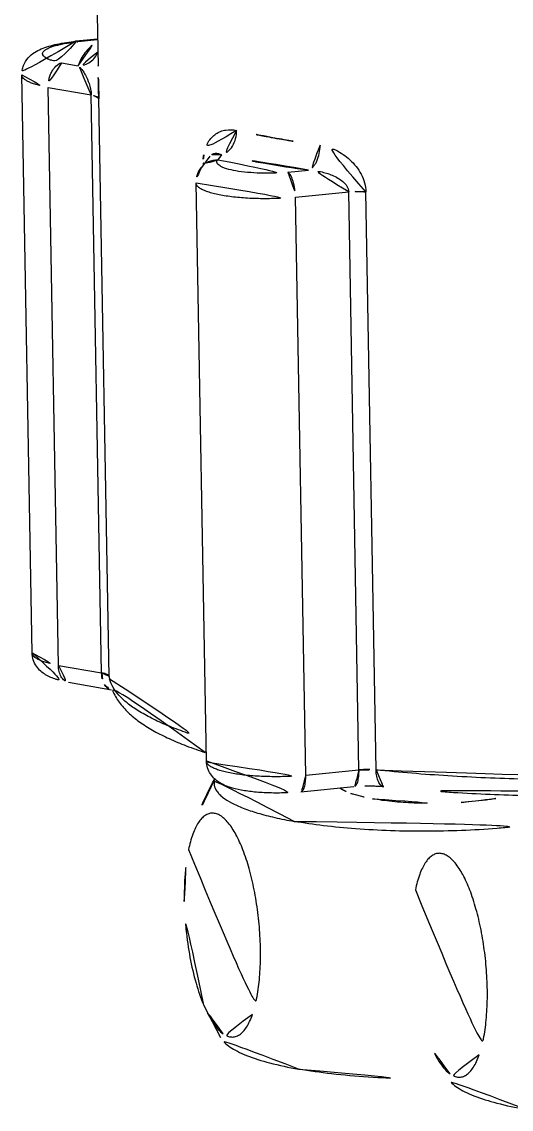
# Model space of a CAD drawing. Extents: x 16296660632 to 16296672714, y -37409619871 to -37409617455.
# Drawn here: x 16296672487.1 to 16296672510.2, y -37409617832.1 to -37409617780.8 of the extents above; entities that cross this region are included whole.
import ezdxf

# ---------------------------------------------------------------- set-up
doc = ezdxf.new("R2010")
doc.units = 0
doc.header["$LTSCALE"] = 10
doc.header["$MEASUREMENT"] = 0
doc.layers.get('0').update_dxf_attribs({"linetype": 'CONTINUOUS'})
doc.layers.add('02___PRT_ALL_AXES', color=7, linetype='CONTINUOUS')

msp = doc.modelspace()

# ---------------------------------------------------------------- linework, layer by layer
at = {"color": 7, "linetype": 'Continuous'}
for p, q in [((16296672490.674061, -37409617781.617157), (16296672489.65789, -37409617781.7183)), ((16296672489.73959, -37409617781.740211), (16296672489.65789, -37409617781.7183)), ((16296672490.674601, -37409617781.647163), (16296672489.73959, -37409617781.740211)), ((16296672488.973101, -37409617782.731133), (16296672489.763041, -37409617782.870987)), ((16296672490.696739, -37409617782.889648), (16296672490.69664, -37409617782.883911)), ((16296672487.58988, -37409617810.549896), (16296672487.104309, -37409617783.301224)), ((16296672488.345119, -37409617783.890472), (16296672490.381269, -37409617784.250977)), ((16296672488.830681, -37409617811.13916), (16296672488.345119, -37409617783.890472)), ((16296672490.866831, -37409617811.499657), (16296672490.381269, -37409617784.250977)), ((16296672491.220751, -37409617811.660957), (16296672490.73518, -37409617784.41227)), ((16296672495.97312, -37409617787.138893), (16296672495.56686, -37409617787.664101)), ((16296672495.97368, -37409617787.138161), (16296672495.97352, -37409617787.138367)), ((16296672496.52359, -37409617787.066063), (16296672496.3405, -37409617787.302757)), ((16296672495.653811, -37409617787.464394), (16296672495.655331, -37409617787.549728)), ((16296672499.64747, -37409617787.888283), (16296672500.620501, -37409617787.791443)), ((16296672495.80411, -37409617815.647011), (16296672495.318541, -37409617788.398331)), ((16296672500.00354, -37409617789.071632), (16296672502.511629, -37409617788.822021)), ((16296672502.9972, -37409617816.070709), (16296672502.511629, -37409617788.822021)), ((16296672503.80529, -37409617816.070351), (16296672503.319719, -37409617788.821671)), ((16296672500.489111, -37409617816.32032), (16296672500.00354, -37409617789.071632)), ((16296672488.830681, -37409617811.13916), (16296672490.866831, -37409617811.499657)), ((16296672489.30167, -37409617811.937668), (16296672491.33782, -37409617812.298172)), ((16296672491.220751, -37409617811.660957), (16296672491.231449, -37409617811.787048)), ((16296672500.489111, -37409617816.32032), (16296672502.9972, -37409617816.070709)), ((16296672500.249411, -37409617817.105217), (16296672502.7575, -37409617816.855598)), ((16296672495.69446, -37409617827.191673), (16296672495.681641, -37409617827.161926)), ((16296672496.477659, -37409617828.706718), (16296672495.694441, -37409617827.191757))]:
    msp.add_line(p, q, dxfattribs=at)
for centre, radius, start, end in [((16296672490.628139, -37409617790.670349), 8.97423, 95.6822988, 96.2018891), ((16296672508.71129, -37409617731.689903), 55.444999, 260.0236985, 262.1742851), ((16296672492.513189, -37409617811.463097), 1.307502, 188.7039544, 193.6739704), ((16296672506.907721, -37409617822.356194), 12.212053, 151.25308, 168.0399518)]:
    msp.add_arc(centre, radius, start, end, dxfattribs=at)
for points, knots in [([(16296672489.65789, -37409617781.7183), (16296672489.356449, -37409617781.748299), (16296672488.92305, -37409617781.809517), (16296672488.37952, -37409617781.944847), (16296672488.023069, -37409617782.069687), (16296672487.690189, -37409617782.240044), (16296672487.385719, -37409617782.492554), (16296672487.197559, -37409617782.791588), (16296672487.11541, -37409617783.073997), (16296672487.102961, -37409617783.22522), (16296672487.104309, -37409617783.301224)], [0, 0, 0, 0, 0.275093929, 0.396336896, 0.508197695, 0.617422966, 0.734312993, 0.863353339, 0.930974915, 1, 1, 1, 1]), ([(16296672489.65864, -37409617781.748642), (16296672489.470921, -37409617781.769043), (16296672489.20072, -37409617781.80674), (16296672488.86067, -37409617781.877647), (16296672488.64447, -37409617781.934776), (16296672488.460051, -37409617781.997124), (16296672488.309959, -37409617782.0634), (16296672488.19627, -37409617782.133148), (16296672488.118799, -37409617782.205612), (16296672488.086349, -37409617782.274673), (16296672488.086399, -37409617782.327164), (16296672488.10195, -37409617782.380127), (16296672488.15346, -37409617782.44516), (16296672488.24914, -37409617782.512749), (16296672488.381451, -37409617782.576431), (16296672488.623581, -37409617782.661102), (16296672488.82715, -37409617782.705276), (16296672488.973101, -37409617782.731133)], [0, 0, 0, 0, 0.205024554, 0.295836932, 0.377060993, 0.447688044, 0.507025597, 0.55484838, 0.591936768, 0.620952111, 0.634314865, 0.648108605, 0.680174167, 0.721800255, 0.774667304, 0.839054766, 1, 1, 1, 1]), ([(16296672489.763041, -37409617782.870987), (16296672489.828341, -37409617782.654251), (16296672490.010851, -37409617782.334328), (16296672490.346991, -37409617781.956703), (16296672490.556141, -37409617781.770317), (16296672490.67033, -37409617781.677406)], [0, 0, 0, 0, 0.447677832, 0.708854862, 1, 1, 1, 1]), ([(16296672490.69047, -37409617782.225418), (16296672490.657841, -37409617782.31881), (16296672490.561831, -37409617782.496948), (16296672490.34211, -37409617782.706429), (16296672490.06724, -37409617782.84034), (16296672489.864281, -37409617782.870903), (16296672489.763041, -37409617782.870987)], [0, 0, 0, 0, 0.247268551, 0.496022016, 0.746968635, 1, 1, 1, 1]), ([(16296672488.973101, -37409617782.731133), (16296672488.77639, -37409617782.78788), (16296672488.57444, -37409617783.018661), (16296672488.43992, -37409617783.318611), (16296672488.36467, -37409617783.565369), (16296672488.34281, -37409617783.760841), (16296672488.345119, -37409617783.890472)], [0, 0, 0, 0, 0.443636807, 0.579015386, 0.719052362, 1, 1, 1, 1]), ([(16296672490.381269, -37409617784.250977), (16296672490.377939, -37409617784.067429), (16296672490.30591, -37409617783.742943), (16296672490.128031, -37409617783.346069), (16296672489.97031, -37409617783.095963), (16296672489.84956, -37409617782.950394), (16296672489.791611, -37409617782.894173), (16296672489.763041, -37409617782.870987)], [0, 0, 0, 0, 0.356705885, 0.632852395, 0.843714031, 0.928524494, 1, 1, 1, 1]), ([(16296672490.73518, -37409617784.41227), (16296672490.730339, -37409617784.144478), (16296672490.716829, -37409617783.63694), (16296672490.701111, -37409617783.129463), (16296672490.696739, -37409617782.889633)], [0, 0, 0, 0, 0.527530399, 1, 1, 1, 1]), ([(16296672487.10433, -37409617783.301224), (16296672487.10487, -37409617783.330887), (16296672487.12299, -37409617783.395737), (16296672487.191851, -37409617783.481789), (16296672487.29785, -37409617783.562714), (16296672487.440781, -37409617783.639473), (16296672487.61969, -37409617783.711739), (16296672487.922239, -37409617783.806709), (16296672488.16988, -37409617783.859444), (16296672488.345119, -37409617783.890472)], [0, 0, 0, 0, 0.061952981, 0.135155894, 0.226419823, 0.338668844, 0.472803391, 0.628576439, 1, 1, 1, 1]), ([(16296672490.73518, -37409617784.41227), (16296672490.73241, -37409617784.394142), (16296672490.711679, -37409617784.367203), (16296672490.67421, -37409617784.340912), (16296672490.61451, -37409617784.310249), (16296672490.51594, -37409617784.278053), (16296672490.42972, -37409617784.25956), (16296672490.381269, -37409617784.250977)], [0, 0, 0, 0, 0.136574169, 0.230208659, 0.34402271, 0.633553517, 1, 1, 1, 1]), ([(16296672497.230539, -37409617785.92247), (16296672497.062, -37409617785.884666), (16296672496.79851, -37409617785.870697), (16296672496.46986, -37409617785.960411), (16296672496.24497, -37409617786.079086), (16296672496.04493, -37409617786.251793), (16296672495.810129, -37409617786.568291), (16296672495.71295, -37409617786.868309), (16296672495.679729, -37409617787.07827)], [0, 0, 0, 0, 0.236608116, 0.349884071, 0.46370546, 0.581966729, 0.708801784, 1, 1, 1, 1]), ([(16296672497.230539, -37409617785.92247), (16296672497.232849, -37409617786.051941), (16296672497.199459, -37409617786.31115), (16296672497.05175, -37409617786.660851), (16296672496.825491, -37409617786.933434), (16296672496.62388, -37409617787.042473), (16296672496.52359, -37409617787.066063)], [0, 0, 0, 0, 0.270928234, 0.538542192, 0.78445231, 1, 1, 1, 1]), ([(16296672499.105961, -37409617786.296547), (16296672498.943581, -37409617786.267799), (16296672498.316441, -37409617786.153427), (16296672497.691669, -37409617786.025887), (16296672497.230539, -37409617785.92247)], [0, 0, 0, 0, 0.25868008, 1, 1, 1, 1]), ([(16296672501.161921, -37409617786.618538), (16296672501.16423, -37409617786.748291), (16296672501.13986, -37409617787.004791), (16296672501.04615, -37409617787.306198), (16296672500.934191, -37409617787.514351), (16296672500.816759, -37409617787.671494), (16296672500.70225, -37409617787.762207), (16296672500.620501, -37409617787.791443)], [0, 0, 0, 0, 0.287169112, 0.565302356, 0.692420518, 0.807895493, 1, 1, 1, 1]), ([(16296672503.319719, -37409617788.821671), (16296672503.31698, -37409617788.677567), (16296672503.27376, -37409617788.387009), (16296672503.110319, -37409617787.979713), (16296672502.8713, -37409617787.613838), (16296672502.486919, -37409617787.201271), (16296672501.92527, -37409617786.818024), (16296672501.413759, -37409617786.653236), (16296672501.161921, -37409617786.618538)], [0, 0, 0, 0, 0.130290782, 0.262362834, 0.39386226, 0.523076792, 0.770187769, 1, 1, 1, 1]), ([(16296672495.679729, -37409617787.07827), (16296672495.67482, -37409617787.109291), (16296672495.657631, -37409617787.237251), (16296672495.6521, -37409617787.366707), (16296672495.653811, -37409617787.464394)], [0, 0, 0, 0, 0.243252228, 1, 1, 1, 1]), ([(16296672496.3405, -37409617787.302757), (16296672496.19306, -37409617787.299171), (16296672495.89431, -37409617787.35862), (16296672495.655729, -37409617787.549316), (16296672495.56687, -37409617787.664101)], [0, 0, 0, 0, 0.503972349, 1, 1, 1, 1]), ([(16296672496.52359, -37409617787.066063), (16296672496.4743, -37409617787.041634), (16296672496.376671, -37409617787.004356), (16296672496.22543, -37409617786.989937), (16296672496.080971, -37409617787.030167), (16296672496.00519, -37409617787.097397), (16296672495.973721, -37409617787.138077)], [0, 0, 0, 0, 0.27379854, 0.514730846, 0.744053387, 1, 1, 1, 1]), ([(16296672496.3405, -37409617787.302757), (16296672496.32346, -37409617787.324806), (16296672496.3032, -37409617787.362083), (16296672496.299629, -37409617787.41584), (16296672496.312071, -37409617787.469872), (16296672496.36132, -37409617787.536728), (16296672496.45602, -37409617787.60569), (16296672496.588421, -37409617787.670647), (16296672496.833031, -37409617787.757179), (16296672497.21998, -37409617787.841637), (16296672497.758699, -37409617787.908813), (16296672498.367741, -37409617787.941521), (16296672499.00585, -37409617787.937431), (16296672499.43553, -37409617787.90937), (16296672499.64747, -37409617787.888283)], [0, 0, 0, 0, 0.023171519, 0.033619164, 0.044237311, 0.068651387, 0.100447444, 0.141110693, 0.190870319, 0.315962383, 0.469501159, 0.642130072, 0.822850513, 1, 1, 1, 1]), ([(16296672500.620501, -37409617787.791443), (16296672499.90439, -37409617787.692757), (16296672498.53327, -37409617787.480049), (16296672497.171789, -37409617787.211449), (16296672496.52359, -37409617787.066063)], [0, 0, 0, 0, 0.521117113, 1, 1, 1, 1]), ([(16296672495.56686, -37409617787.664101), (16296672495.48834, -37409617787.76561), (16296672495.359171, -37409617787.999474), (16296672495.31616, -37409617788.264557), (16296672495.318541, -37409617788.398331)], [0, 0, 0, 0, 0.489587492, 1, 1, 1, 1]), ([(16296672495.653811, -37409617787.464394), (16296672495.659069, -37409617787.465874), (16296672495.679119, -37409617787.471657), (16296672495.698999, -37409617787.478088), (16296672495.713511, -37409617787.483261)], [0, 0, 0, 0, 0.261982416, 1, 1, 1, 1]), ([(16296672499.64747, -37409617787.888283), (16296672499.67275, -37409617787.903969), (16296672499.72242, -37409617787.952339), (16296672499.78517, -37409617788.048653), (16296672499.843809, -37409617788.174973), (16296672499.9165, -37409617788.386978), (16296672499.979759, -37409617788.688728), (16296672500.00123, -37409617788.941719), (16296672500.00354, -37409617789.071632)], [0, 0, 0, 0, 0.070537112, 0.16122024, 0.271739646, 0.399743411, 0.691949834, 1, 1, 1, 1]), ([(16296672502.511629, -37409617788.822021), (16296672502.51074, -37409617788.774406), (16296672502.49365, -37409617788.678497), (16296672502.43084, -37409617788.547188), (16296672502.34194, -37409617788.431351), (16296672502.201851, -37409617788.29612), (16296672502, -37409617788.158653), (16296672501.738319, -37409617788.031029), (16296672501.465469, -37409617787.932922), (16296672501.095209, -37409617787.836746), (16296672500.810089, -37409617787.799507), (16296672500.620501, -37409617787.791443)], [0, 0, 0, 0, 0.061905427, 0.124505993, 0.187574047, 0.250740051, 0.377016565, 0.503029935, 0.628509586, 0.753294278, 1, 1, 1, 1]), ([(16296672495.318569, -37409617788.398331), (16296672495.31913, -37409617788.43132), (16296672495.341999, -37409617788.504372), (16296672495.42631, -37409617788.598412), (16296672495.55488, -37409617788.686348), (16296672495.727989, -37409617788.769089), (16296672495.94401, -37409617788.846008), (16296672496.200451, -37409617788.916077), (16296672496.49391, -37409617788.978188), (16296672496.94574, -37409617789.051857), (16296672497.57007, -37409617789.115257), (16296672498.364281, -37409617789.147507), (16296672499.18413, -37409617789.136002), (16296672499.73313, -37409617789.098549), (16296672500.00354, -37409617789.071632)], [0, 0, 0, 0, 0.020238006, 0.044826986, 0.07620282, 0.115273696, 0.162188101, 0.216669514, 0.278201336, 0.346071716, 0.497360878, 0.662727684, 0.833331507, 1, 1, 1, 1]), ([(16296672503.319719, -37409617788.821671), (16296672503.187651, -37409617788.807793), (16296672502.917681, -37409617788.796112), (16296672502.64784, -37409617788.808472), (16296672502.511629, -37409617788.822021)], [0, 0, 0, 0, 0.49242531, 1, 1, 1, 1]), ([(16296672487.58988, -37409617810.549896), (16296672487.5919, -37409617810.663239), (16296672487.63003, -37409617810.887466), (16296672487.77796, -37409617811.183617), (16296672487.985571, -37409617811.416527), (16296672488.221371, -37409617811.58741), (16296672488.470039, -37409617811.711189), (16296672488.826071, -37409617811.840393), (16296672489.107901, -37409617811.903358), (16296672489.30167, -37409617811.937668)], [0, 0, 0, 0, 0.141597739, 0.279096167, 0.408258765, 0.527510959, 0.640737365, 0.754178486, 1, 1, 1, 1]), ([(16296672487.58989, -37409617810.549896), (16296672487.590429, -37409617810.579582), (16296672487.608549, -37409617810.644432), (16296672487.67742, -37409617810.730476), (16296672487.783421, -37409617810.811394), (16296672487.92635, -37409617810.888153), (16296672488.105261, -37409617810.960419), (16296672488.407801, -37409617811.055389), (16296672488.655451, -37409617811.108131), (16296672488.830681, -37409617811.13916)], [0, 0, 0, 0, 0.061952981, 0.135155894, 0.226419823, 0.338668844, 0.472803391, 0.628576439, 1, 1, 1, 1]), ([(16296672488.830681, -37409617811.13916), (16296672488.832451, -37409617811.238136), (16296672488.854601, -37409617811.426163), (16296672488.94903, -37409617811.675949), (16296672489.098419, -37409617811.861313), (16296672489.2349, -37409617811.925888), (16296672489.30167, -37409617811.93766)], [0, 0, 0, 0, 0.298500268, 0.565279619, 0.795590166, 1, 1, 1, 1]), ([(16296672490.866831, -37409617811.499657), (16296672490.915279, -37409617811.508247), (16296672491.001511, -37409617811.526733), (16296672491.100071, -37409617811.558929), (16296672491.159769, -37409617811.589592), (16296672491.197241, -37409617811.615883), (16296672491.217979, -37409617811.64283), (16296672491.220751, -37409617811.660957)], [0, 0, 0, 0, 0.366444559, 0.655974017, 0.769787802, 0.86342258, 1, 1, 1, 1]), ([(16296672490.866831, -37409617811.499657), (16296672490.867729, -37409617811.549698), (16296672490.880569, -37409617811.734253), (16296672490.932369, -37409617811.919159), (16296672491.000271, -37409617812.036133)], [0, 0, 0, 0, 0.270068636, 1, 1, 1, 1]), ([(16296672491.24275, -37409617811.772186), (16296672491.27556, -37409617811.907227), (16296672491.391371, -37409617812.184563), (16296672491.68, -37409617812.569298), (16296672492.085529, -37409617812.942459), (16296672492.60586, -37409617813.304199), (16296672493.239071, -37409617813.654221), (16296672493.982679, -37409617813.991081), (16296672494.833321, -37409617814.313263), (16296672495.440399, -37409617814.507973), (16296672495.76049, -37409617814.603394)], [0, 0, 0, 0, 0.07563529, 0.161105894, 0.259955656, 0.374301163, 0.505226093, 0.653182775, 0.818217719, 1, 1, 1, 1]), ([(16296672495.75275, -37409617815.247864), (16296672495.45183, -37409617815.149963), (16296672494.87851, -37409617814.94912), (16296672494.071199, -37409617814.614227), (16296672493.353649, -37409617814.255478), (16296672492.723089, -37409617813.869217), (16296672492.18059, -37409617813.442146), (16296672491.73044, -37409617812.962044), (16296672491.389959, -37409617812.41198), (16296672491.263821, -37409617811.998978), (16296672491.231449, -37409617811.787048)], [0, 0, 0, 0, 0.159248336, 0.305547877, 0.439544998, 0.562571514, 0.677044508, 0.786004515, 0.892113827, 1, 1, 1, 1]), ([(16296672491.000271, -37409617812.036133), (16296672491.039129, -37409617812.103058), (16296672491.132311, -37409617812.220573), (16296672491.2703, -37409617812.28627), (16296672491.33782, -37409617812.298172)], [0, 0, 0, 0, 0.530294881, 1, 1, 1, 1]), ([(16296672495.80411, -37409617815.647011), (16296672495.80607, -37409617815.757263), (16296672495.841789, -37409617815.975311), (16296672495.983271, -37409617816.26442), (16296672496.18033, -37409617816.496338), (16296672496.40819, -37409617816.666641), (16296672496.647369, -37409617816.792763), (16296672496.988951, -37409617816.921638), (16296672497.467199, -37409617817.036438), (16296672498.10038, -37409617817.121399), (16296672498.79562, -37409617817.162987), (16296672499.5203, -37409617817.160599), (16296672500.0082, -37409617817.129219), (16296672500.249411, -37409617817.105217)], [0, 0, 0, 0, 0.064311386, 0.126654748, 0.185542951, 0.240112178, 0.29158018, 0.34278794, 0.45269138, 0.577543226, 0.715063426, 0.858611177, 1, 1, 1, 1]), ([(16296672495.81053, -37409617815.692413), (16296672495.830231, -37409617815.766487), (16296672495.932301, -37409617815.868233), (16296672496.100809, -37409617815.966492), (16296672496.285089, -37409617816.04557), (16296672496.50815, -37409617816.11792), (16296672496.875099, -37409617816.210571), (16296672497.41045, -37409617816.300217), (16296672498.122709, -37409617816.36808), (16296672498.89773, -37409617816.396294), (16296672499.694269, -37409617816.383247), (16296672500.22687, -37409617816.34642), (16296672500.489111, -37409617816.32032)], [0, 0, 0, 0, 0.047487782, 0.081207737, 0.122355788, 0.1709136, 0.22652424, 0.356592592, 0.506705218, 0.669490294, 0.836749395, 1, 1, 1, 1]), ([(16296672502.9972, -37409617816.070709), (16296672502.99901, -37409617816.172523), (16296672502.99408, -37409617816.319778), (16296672502.967319, -37409617816.504501), (16296672502.939939, -37409617816.619919), (16296672502.905149, -37409617816.715187), (16296672502.86368, -37409617816.788269), (16296672502.81542, -37409617816.838188), (16296672502.775921, -37409617816.85376), (16296672502.75749, -37409617816.855568)], [0, 0, 0, 0, 0.352944258, 0.508852774, 0.646391221, 0.76342811, 0.859274324, 0.93584745, 1, 1, 1, 1]), ([(16296672502.9972, -37409617816.070709), (16296672503.13341, -37409617816.057152), (16296672503.40325, -37409617816.044792), (16296672503.67322, -37409617816.056473), (16296672503.80529, -37409617816.070351)], [0, 0, 0, 0, 0.507574659, 1, 1, 1, 1]), ([(16296672503.80529, -37409617816.070351), (16296672504.92905, -37409617816.188507), (16296672507.241579, -37409617816.377663), (16296672510.780781, -37409617816.527618), (16296672514.42013, -37409617816.549271), (16296672516.86886, -37409617816.477287), (16296672518.094509, -37409617816.41906)], [0, 0, 0, 0, 0.236955682, 0.48639683, 0.742687085, 1, 1, 1, 1]), ([(16296672503.80529, -37409617816.070351), (16296672503.807091, -37409617816.171417), (16296672503.82431, -37409617816.358849), (16296672503.886391, -37409617816.576317), (16296672503.96117, -37409617816.712013), (16296672504.02285, -37409617816.786087), (16296672504.092661, -37409617816.836121), (16296672504.14481, -37409617816.851669), (16296672504.17009, -37409617816.854286)], [0, 0, 0, 0, 0.327708462, 0.607625321, 0.725261899, 0.827792209, 0.917603979, 1, 1, 1, 1]), ([(16296672499.93928, -37409617818.496262), (16296672499.633141, -37409617818.442062), (16296672499.05575, -37409617818.327026), (16296672498.25205, -37409617818.120987), (16296672497.56728, -37409617817.893227), (16296672497.010691, -37409617817.647324), (16296672496.63759, -37409617817.417603), (16296672496.416849, -37409617817.221901), (16296672496.265591, -37409617817.043854), (16296672496.17201, -37409617816.842972), (16296672496.165609, -37409617816.638947), (16296672496.18829, -37409617816.542351), (16296672496.204969, -37409617816.495529)], [0, 0, 0, 0, 0.20353539, 0.385245022, 0.542868547, 0.675412388, 0.782973584, 0.828016442, 0.867875494, 0.935807317, 0.967458921, 1, 1, 1, 1]), ([(16296672500.489111, -37409617816.32032), (16296672500.490919, -37409617816.422127), (16296672500.485991, -37409617816.569389), (16296672500.45924, -37409617816.754112), (16296672500.43185, -37409617816.869537), (16296672500.39706, -37409617816.964798), (16296672500.355591, -37409617817.03788), (16296672500.307329, -37409617817.087799), (16296672500.26783, -37409617817.103378), (16296672500.249411, -37409617817.105179)], [0, 0, 0, 0, 0.352944259, 0.508852775, 0.646391222, 0.76342811, 0.859274324, 0.93584745, 1, 1, 1, 1]), ([(16296672502.09346, -37409617816.921249), (16296672502.16177, -37409617816.972183), (16296672502.328581, -37409617817.067703), (16296672502.50576, -37409617817.139732), (16296672502.60531, -37409617817.175468)], [0, 0, 0, 0, 0.446173142, 1, 1, 1, 1]), ([(16296672504.17009, -37409617816.854317), (16296672503.940371, -37409617816.83017), (16296672503.468439, -37409617816.810448), (16296672502.99675, -37409617816.831787), (16296672502.7575, -37409617816.855598)], [0, 0, 0, 0, 0.489970775, 1, 1, 1, 1]), ([(16296672518.00968, -37409617817.192703), (16296672516.82338, -37409617817.249069), (16296672514.453119, -37409617817.318733), (16296672510.92968, -37409617817.297707), (16296672507.50106, -37409617817.152298), (16296672505.25988, -37409617816.968903), (16296672504.17009, -37409617816.854317)], [0, 0, 0, 0, 0.257144043, 0.513294878, 0.762741661, 1, 1, 1, 1]), ([(16296672502.60531, -37409617817.175468), (16296672502.75716, -37409617817.229988), (16296672503.095819, -37409617817.327759), (16296672503.440611, -37409617817.398819), (16296672503.628151, -37409617817.43203)], [0, 0, 0, 0, 0.458613688, 1, 1, 1, 1]), ([(16296672503.628151, -37409617817.43203), (16296672503.935261, -37409617817.486397), (16296672504.590679, -37409617817.57225), (16296672505.986179, -37409617817.666069), (16296672507.07515, -37409617817.651756), (16296672507.811569, -37409617817.603867)], [0, 0, 0, 0, 0.223056906, 0.472206217, 1, 1, 1, 1]), ([(16296672507.811569, -37409617817.603867), (16296672508.25971, -37409617817.574738), (16296672509.092899, -37409617817.493118), (16296672509.918039, -37409617817.34536), (16296672510.29406, -37409617817.251923)], [0, 0, 0, 0, 0.536839558, 1, 1, 1, 1]), ([(16296672494.96077, -37409617819.825539), (16296672495.01298, -37409617819.579086), (16296672495.105659, -37409617819.230301), (16296672495.280411, -37409617818.811127), (16296672495.41811, -37409617818.562263), (16296672495.568781, -37409617818.364037), (16296672495.73192, -37409617818.218399), (16296672495.90774, -37409617818.128502), (16296672496.093849, -37409617818.099129), (16296672496.283939, -37409617818.131912), (16296672496.473181, -37409617818.223419), (16296672496.66073, -37409617818.369667), (16296672496.924351, -37409617818.653793), (16296672497.23325, -37409617819.144524), (16296672497.556789, -37409617819.87294), (16296672497.8407, -37409617820.749031), (16296672498.072451, -37409617821.736267), (16296672498.241831, -37409617822.793533), (16296672498.341391, -37409617823.875832), (16296672498.36694, -37409617824.937042), (16296672498.31765, -37409617825.932266), (16296672498.19618, -37409617826.819237), (16296672498.059099, -37409617827.362694), (16296672497.97435, -37409617827.605263)], [0, 0, 0, 0, 0.060757446, 0.086608652, 0.109371738, 0.129174089, 0.146385774, 0.161690762, 0.176145664, 0.191023032, 0.207485345, 0.226342791, 0.24806677, 0.300668537, 0.36519694, 0.439959696, 0.522423602, 0.609542748, 0.697988301, 0.784351815, 0.865351819, 0.938032042, 1, 1, 1, 1]), ([(16296672499.93928, -37409617818.496262), (16296672500.39695, -37409617818.577301), (16296672501.36138, -37409617818.716766), (16296672503.4272, -37409617818.914291), (16296672506.162279, -37409617819.002357), (16296672509.424841, -37409617818.877281), (16296672511.576401, -37409617818.634193), (16296672512.60083, -37409617818.463921)], [0, 0, 0, 0, 0.109706831, 0.22986711, 0.48970386, 0.754881032, 1, 1, 1, 1]), ([(16296672494.762819, -37409617822.275909), (16296672494.75491, -37409617821.839371), (16296672494.775221, -37409617821.017761), (16296672494.881161, -37409617820.201286), (16296672494.96077, -37409617819.825539)], [0, 0, 0, 0, 0.531993739, 1, 1, 1, 1]), ([(16296672505.652731, -37409617821.71859), (16296672505.704941, -37409617821.472137), (16296672505.797621, -37409617821.123352), (16296672505.97237, -37409617820.704193), (16296672506.110069, -37409617820.455307), (16296672506.260731, -37409617820.257103), (16296672506.42388, -37409617820.111458), (16296672506.599701, -37409617820.021553), (16296672506.78581, -37409617819.99218), (16296672506.975901, -37409617820.024971), (16296672507.16514, -37409617820.116478), (16296672507.35269, -37409617820.262733), (16296672507.616301, -37409617820.546837), (16296672507.925211, -37409617821.037567), (16296672508.248751, -37409617821.765991), (16296672508.53266, -37409617822.642082), (16296672508.76441, -37409617823.629318), (16296672508.93379, -37409617824.686577), (16296672509.03335, -37409617825.768883), (16296672509.058901, -37409617826.830101), (16296672509.009609, -37409617827.825317), (16296672508.88814, -37409617828.712288), (16296672508.751051, -37409617829.255737), (16296672508.666309, -37409617829.498306)], [0, 0, 0, 0, 0.060757446, 0.086608652, 0.109371738, 0.129174089, 0.146385774, 0.161690762, 0.176145664, 0.191023032, 0.207485345, 0.226342791, 0.24806677, 0.300668537, 0.36519694, 0.439959696, 0.522423602, 0.609542748, 0.697988301, 0.784351815, 0.865351819, 0.938032042, 1, 1, 1, 1]), ([(16296672495.681641, -37409617827.161926), (16296672495.537729, -37409617826.824074), (16296672495.28517, -37409617826.080856), (16296672495.009279, -37409617824.887177), (16296672494.825291, -37409617823.600349), (16296672494.770821, -37409617822.717796), (16296672494.762819, -37409617822.275909)], [0, 0, 0, 0, 0.220461963, 0.469861526, 0.734665327, 1, 1, 1, 1]), ([(16296672496.599449, -37409617828.509338), (16296672496.51367, -37409617828.449318), (16296672496.343451, -37409617828.292938), (16296672496.114031, -37409617827.996223), (16296672495.892229, -37409617827.62249), (16296672495.75956, -37409617827.342667), (16296672495.694441, -37409617827.191757)], [0, 0, 0, 0, 0.194441888, 0.425552451, 0.694732839, 1, 1, 1, 1]), ([(16296672497.97435, -37409617827.605263), (16296672497.93597, -37409617827.715103), (16296672497.85531, -37409617827.918312), (16296672497.71076, -37409617828.18911), (16296672497.55134, -37409617828.403084), (16296672497.37756, -37409617828.557953), (16296672497.18886, -37409617828.649544), (16296672496.98871, -37409617828.671638), (16296672496.78569, -37409617828.623016), (16296672496.66099, -37409617828.552391), (16296672496.599449, -37409617828.509338)], [0, 0, 0, 0, 0.177845979, 0.333546204, 0.467916902, 0.583681133, 0.686082974, 0.783355226, 0.885207138, 1, 1, 1, 1]), ([(16296672500.147381, -37409617830.174271), (16296672499.689791, -37409617830.093246), (16296672498.861139, -37409617829.919518), (16296672497.89962, -37409617829.624397), (16296672497.283609, -37409617829.352859), (16296672496.93199, -37409617829.15274), (16296672496.661779, -37409617828.944527), (16296672496.526171, -37409617828.786346), (16296672496.477699, -37409617828.706718)], [0, 0, 0, 0, 0.346076005, 0.630032639, 0.746895519, 0.846832133, 0.930578923, 1, 1, 1, 1]), ([(16296672507.29141, -37409617830.40239), (16296672507.205629, -37409617830.342377), (16296672507.03541, -37409617830.185989), (16296672506.80599, -37409617829.889267), (16296672506.58419, -37409617829.515549), (16296672506.451521, -37409617829.235733), (16296672506.3864, -37409617829.084824)], [0, 0, 0, 0, 0.194441888, 0.425552451, 0.694732839, 1, 1, 1, 1]), ([(16296672508.666309, -37409617829.498306), (16296672508.62793, -37409617829.608147), (16296672508.54727, -37409617829.811371), (16296672508.402719, -37409617830.082169), (16296672508.243299, -37409617830.296127), (16296672508.069521, -37409617830.451012), (16296672507.880819, -37409617830.542587), (16296672507.68067, -37409617830.56469), (16296672507.47765, -37409617830.516083), (16296672507.352949, -37409617830.445442), (16296672507.29141, -37409617830.40239)], [0, 0, 0, 0, 0.177845979, 0.333546204, 0.467916902, 0.583681133, 0.686082974, 0.783355226, 0.885207138, 1, 1, 1, 1]), ([(16296672500.147381, -37409617830.174271), (16296672500.66378, -37409617830.265701), (16296672501.75646, -37409617830.419418), (16296672504.097481, -37409617830.623451), (16296672505.92503, -37409617830.657158), (16296672507.17145, -37409617830.631737)], [0, 0, 0, 0, 0.223228331, 0.469339255, 1, 1, 1, 1]), ([(16296672510.83934, -37409617832.067329), (16296672510.387011, -37409617831.987244), (16296672509.566589, -37409617831.815521), (16296672508.613461, -37409617831.524788), (16296672507.99987, -37409617831.257729), (16296672507.647249, -37409617831.060692), (16296672507.37401, -37409617830.855698), (16296672507.234541, -37409617830.700241), (16296672507.18347, -37409617830.621719)], [0, 0, 0, 0, 0.344302399, 0.627743675, 0.744838866, 0.845304362, 0.929796121, 1, 1, 1, 1])]:
    msp.add_open_spline(points, degree=3, knots=knots, dxfattribs=at)
msp.add_open_spline([(16296672495.80414, -37409617815.647011), (16296672495.804399, -37409617815.662292), (16296672495.80661, -37409617815.677643), (16296672495.81053, -37409617815.692413)], degree=3, dxfattribs=at)
at = {"layer": '02___PRT_ALL_AXES', "color": 7, "linetype": 'Continuous'}
msp.add_line((16296672490.256611, -37409617758.190666), (16296672490.696779, -37409617782.892014), dxfattribs=at)

doc.saveas('drawing.dxf')
